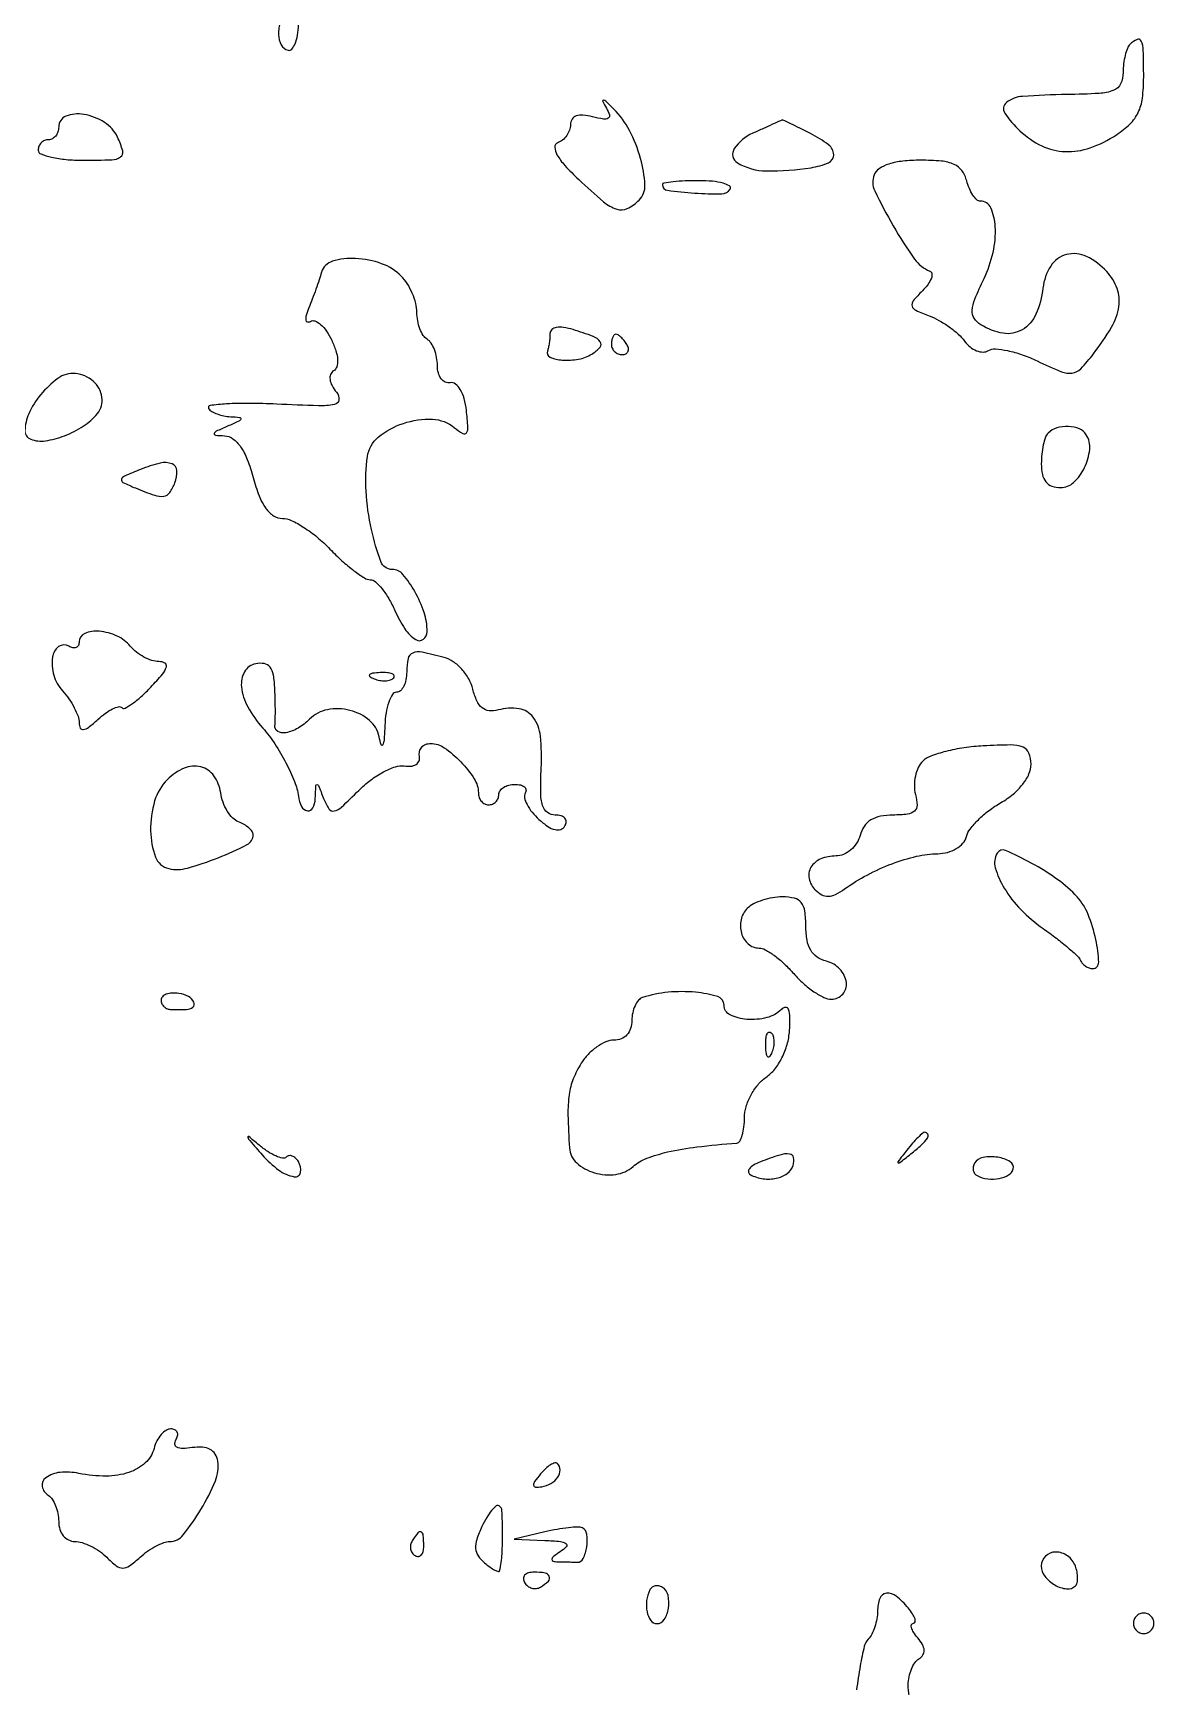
# Model space of a CAD drawing. Extents: x 0 to 5034, y 0 to 2560.
# Drawn here: x 1540.5 to 1650, y 1386.8 to 1548.4 of the extents above; entities that cross this region are included whole.
import ezdxf

# ---------------------------------------------------------------- set-up
doc = ezdxf.new("R2010")
doc.units = 0

msp = doc.modelspace()

# ---------------------------------------------------------------- linework, layer by layer
for points in [[(1565.311092, 1550.75, 0.075757), (1564.670605, 1549.550301, 0.091387), (1564.47131, 1548.290419, 0.118753), (1564.741591, 1547.281635, 0.204076), (1565.412639, 1546.75, 0.289003), (1565.770618, 1546.858896, 0.080417), (1566.092552, 1547.38125, 0.055085), (1566.333609, 1548.213962, 0.032004), (1566.44566, 1549.25, 0.003311), (1566.526162, 1551.417319, 0.171162), (1566.400353, 1551.812063, 0.485018), (1566.14725, 1551.817137, 0.011515)], [(1647.666667, 1547.333333, 0.104892), (1647.409247, 1546.937306, 0.031875), (1647.194065, 1546.250521, 0.030368), (1647.045404, 1545.429775, 0.028903), (1646.993979, 1544.583333, -0.108876), (1646.745426, 1543.470718, -0.192085), (1646.069565, 1542.835301, -0.080398), (1644.660357, 1542.528206, -0.009856), (1641.496637, 1542.419325, 0.013137), (1637.177052, 1542.242284, 0.149256), (1635.598205, 1541.641576, 0.392957), (1635.43019, 1540.613997, 0.058568), (1636.915132, 1538.86444, 0.07644), (1639.0565, 1537.407481, 0.10164), (1641.3366, 1536.844006, 0.095277), (1643.765596, 1537.211839, 0.060014), (1646.344409, 1538.49001, 0.04724), (1647.674116, 1539.55314, 0.090459), (1648.467142, 1540.660421, 0.079904), (1648.874954, 1542.070058, 0.030546), (1649, 1544.11501, 0.006597), (1648.96547, 1546.731796, 0.091852), (1648.76992, 1547.651155, 0.422632), (1648.362694, 1547.813005, 0.091245)], [(1543, 1539.25, -0.078509), (1542.924559, 1538.772497, -0.090584), (1542.70625, 1538.367188, -0.10078), (1542.381381, 1538.096224, -0.124206), (1542, 1538, 0.099038), (1541.618362, 1537.923658, 0.097945), (1541.29375, 1537.70625, 0.097945), (1541.076342, 1537.381638, 0.099038), (1541, 1537, 0.307993), (1541.264225, 1536.611743, 0.038147), (1542.294238, 1536.29375, 0.034416), (1543.71725, 1536.0723, 0.021398), (1545.405915, 1536, 0.007937), (1548.193535, 1536.044253, 0.141052), (1549.040467, 1536.317419, 0.324833), (1549.255241, 1536.905107, 0.04081), (1548.75, 1538.25, 0.141262), (1547.478539, 1539.694996, 0.09941), (1545.448529, 1540.483202, 0.138938), (1543.712721, 1540.302168, 0.30681)], [(1596.515505, 1541.092476, -0.053385), (1596.803701, 1540.427008, -0.341774), (1596.68367, 1540.104837, -0.184461), (1596.223157, 1540.015944, -0.020413), (1595.156372, 1540.248857, 0.040808), (1594.221001, 1540.413475, 0.108203), (1593.550909, 1540.330683, 0.16872), (1593.15132, 1540.012289, 0.141869), (1593, 1539.489714, -0.085766), (1592.906527, 1538.948792, -0.066731), (1592.632812, 1538.417193, -0.06656), (1592.227835, 1537.975159, -0.084303), (1591.75, 1537.696477, 0.324513), (1591.469307, 1537.27124, 0.120062), (1591.681556, 1536.541721, 0.055258), (1592.45733, 1535.483318, 0.018348), (1593.811718, 1534.113144, 0.011766), (1596.227796, 1531.94673, 0.095284), (1597.515, 1531.214088, 0.198346), (1598.549727, 1531.280569, 0.082594), (1599.709729, 1532.109729, 0.21333), (1600.274106, 1533.586509, 0.054284), (1599.845915, 1536.177495, 0.052321), (1598.761347, 1538.918402, 0.076957), (1597.227785, 1541, 0.004722), (1596.448457, 1541.759923, 0.159902), (1596.217924, 1541.870213, 0.602662), (1596.14987, 1541.773904, 0.011441)], [(1610.803822, 1538.640712, 0.141255), (1609.00587, 1537.131143, 0.431192), (1609.319389, 1535.745355, 0.131127), (1612.146075, 1534.952905, 0.042865), (1616.5, 1535.271809, 0.059212), (1618.20729, 1535.757351, 0.307163), (1618.716578, 1536.535707, 0.232392), (1618.223437, 1537.498618, 0.04058), (1616.444427, 1538.61321, 0.004182), (1615.40994, 1539.138974, 0.006684), (1614.516732, 1539.568772, 0.002087), (1613.742368, 1539.924793, 0.246338), (1613.635693, 1539.918781, -0.028572), (1613.528913, 1539.862888, -0.000287), (1612.747858, 1539.509846, -0.000936), (1611.847001, 1539.105303, -0.000607)], [(1622.661244, 1534.559598, 0.206228), (1622.723878, 1533.007993, 0.019731), (1624.534097, 1529.585848, 0.021919), (1626.622406, 1526.326683, 0.149592), (1628.112809, 1525.169643, -0.280847), (1628.311776, 1524.913303, -0.119514), (1628.255216, 1524.464768, -0.06966), (1627.930246, 1523.87334, -0.035983), (1627.376832, 1523.233975, 0.02301), (1626.485953, 1522.257095, 0.24472), (1626.375584, 1521.747688, 0.221923), (1626.72716, 1521.333159, 0.019079), (1628.045039, 1520.787635, -0.038617), (1629.00259, 1520.346733, -0.0276), (1629.999985, 1519.715998, -0.028033), (1630.888732, 1519.004437, -0.052108), (1631.507575, 1518.320528, 0.063921), (1632.047342, 1517.75153, 0.077041), (1632.682378, 1517.379189, 0.090518), (1633.311201, 1517.254346, 0.143222), (1633.837222, 1517.399397, -0.158256), (1634.507991, 1517.563309, -0.033975), (1635.708727, 1517.391447, -0.032312), (1637.133671, 1516.989878, -0.025949), (1638.606569, 1516.382406, 0.012551), (1640.965285, 1515.334822, 0.130531), (1642.007737, 1515.195069, 0.172621), (1642.849891, 1515.620949, 0.025973), (1644.101119, 1517.080233, 0.031886), (1645.851436, 1519.676903, 0.09268), (1646.579436, 1521.705707, 0.129641), (1646.407822, 1523.448485, 0.095177), (1645.395307, 1525.115684, 0.097342), (1643.425497, 1526.585852, 0.176843), (1641.45084, 1526.778041, 0.190671), (1639.920034, 1525.662228, 0.113246), (1639.159767, 1523.50325, -0.07504), (1638.472959, 1520.950769, -0.15753), (1637.12518, 1519.429922, -0.177315), (1635.265861, 1519.087386, -0.099218), (1633.091821, 1519.92209, -0.107338), (1632.448312, 1520.556443, -0.163213), (1632.25191, 1521.309471, -0.080481), (1632.510659, 1522.419286, -0.01335), (1633.401005, 1524.432626, 0.055366), (1634.28133, 1526.982367, 0.06717), (1634.502622, 1529.499527, 0.093722), (1634.064838, 1531.341451, 0.295842), (1633.049244, 1532, -0.191138), (1632.69924, 1532.138871, -0.056409), (1632.319322, 1532.5875, -0.047691), (1631.970404, 1533.234394, -0.035906), (1631.710251, 1534, 0.095321), (1631.241291, 1534.981208, 0.13009), (1630.480285, 1535.591783, 0.082677), (1629.244552, 1535.910547, 0.021872), (1627.200608, 1536, 0.026219), (1625.466629, 1535.90901, 0.050646), (1624.107945, 1535.625011, 0.068434), (1623.154372, 1535.171513, 0.15723)], [(1602, 1533.613499, 0.374035), (1602.481323, 1533.060095, 0.017887), (1605.118843, 1532.78659, 0.018882), (1607.786271, 1532.707079, 0.25781), (1608.603045, 1533.166731, 0.409969), (1608.530355, 1533.484959, 0.075366), (1607.921295, 1533.755227, 0.044643), (1606.888688, 1533.940963, 0.022189), (1605.559017, 1534, 0.01019), (1604.194459, 1533.972186, 0.016855), (1603.045461, 1533.886465, 0.010858), (1602.131949, 1533.767138, 0.370475)], [(1568.678517, 1525.052805, -0.00999), (1568.450005, 1524.321876, -0.004808), (1568.129446, 1523.393886, -0.004765), (1567.77647, 1522.432117, -0.006803), (1567.443515, 1521.585955, 0.024578), (1567.179967, 1520.839348, 0.101401), (1567.138047, 1520.36466, 0.3323), (1567.299374, 1520.193445, 0.183793), (1567.59645, 1520.250592, -0.237216), (1568.040049, 1520.28962, -0.08671), (1568.592374, 1519.950185, -0.062269), (1569.167372, 1519.297728, -0.039286), (1569.671986, 1518.41531, -0.032442), (1570.08403, 1517.371811, -0.062502), (1570.250275, 1516.49016, -0.088847), (1570.172683, 1515.82251, -0.183079), (1569.857039, 1515.411645, 0.162243), (1569.565505, 1515.062374, 0.12879), (1569.507472, 1514.571538, 0.090927), (1569.706037, 1513.972026, 0.047919), (1570.148397, 1513.321192, -0.199241), (1570.373754, 1512.591107, -0.331736), (1569.962638, 1512.135914, -0.056152), (1568.379908, 1512.00357, -0.004757), (1564.289134, 1512.16022, 0.009609), (1561.596239, 1512.237175, 0.01777), (1559.408518, 1512.179877, 0.015006), (1557.785394, 1512.030568, 0.548194), (1557.651195, 1511.75, 0.118567), (1557.948675, 1511.45689, 0.044703), (1558.477626, 1511.199666, 0.041123), (1559.127505, 1511.012035, 0.039354), (1559.809017, 1510.929715, -0.015651), (1560.679582, 1510.86619, -0.479221), (1560.782847, 1510.7061, -0.206801), (1560.585158, 1510.484639, -0.007086), (1559.5, 1510, 0.006558), (1558.39132, 1509.50626, 0.212561), (1558.201468, 1509.289719, 0.475389), (1558.305802, 1509.132742, 0.013906), (1559.211456, 1509.070285, -0.152424), (1560.020614, 1508.780808, -0.081192), (1560.762242, 1508.004699, -0.057403), (1561.426503, 1506.747169, -0.027071), (1562, 1505, 0.025608), (1562.588048, 1503.190664, 0.063551), (1563.245365, 1501.965339, 0.095269), (1563.993522, 1501.252079, 0.14387), (1564.851453, 1501, -0.111874), (1565.725816, 1500.801884, -0.031877), (1566.948889, 1500.11875, -0.030389), (1568.269292, 1499.14818, -0.028054), (1569.5, 1498, 0.017162), (1570.678787, 1496.851251, 0.021945), (1571.843851, 1495.88125, 0.020557), (1572.864631, 1495.168874, 0.14301), (1573.44298, 1495, -0.186427), (1573.941346, 1494.807491, -0.03989), (1574.587897, 1494.11875, -0.036577), (1575.252952, 1493.148627, -0.027785), (1575.839706, 1492, 0.042261), (1576.822786, 1490.205566, 0.101935), (1577.891652, 1489.144012, 0.319817), (1578.62688, 1489.17364, 0.231889), (1579, 1489.9349, 0.080486), (1578.698892, 1491.793348, 0.047895), (1577.788741, 1493.848138, 0.047677), (1576.626721, 1495.517954, 0.220353), (1575.586024, 1496, -0.313659), (1574.47525, 1496.772842, -0.034667), (1573.553768, 1499.909614, -0.03799), (1573.025452, 1503.645633, -0.052148), (1573.159933, 1507.034337, -0.186435), (1574.22661, 1508.930148, -0.092598), (1576.677281, 1510.284867, -0.090225), (1579.51296, 1510.685502, -0.164746), (1581.671227, 1509.857894, 0.037983), (1582.478989, 1509.285126, 0.396833), (1582.841495, 1509.364167, 0.169347), (1582.987556, 1509.902255, 0.010726), (1582.835049, 1511.556971, 0.038191), (1582.615081, 1512.702579, 0.066581), (1582.239921, 1513.592369, 0.095801), (1581.766125, 1514.12932, 0.21685), (1581.25, 1514.25, -0.161377), (1580.774396, 1514.308602, -0.123533), (1580.367188, 1514.643601, -0.095581), (1580.092926, 1515.217244, -0.063936), (1580, 1515.940983, 0.046881), (1579.925923, 1516.729296, 0.046318), (1579.70625, 1517.49335, 0.050262), (1579.383556, 1518.123976, 0.111412), (1579, 1518.5, -0.114387), (1578.616319, 1518.880593, -0.049632), (1578.29375, 1519.527632, -0.045587), (1578.074046, 1520.314801, -0.045298), (1578, 1521.130446, 0.062914), (1577.888538, 1522.012772, 0.039126), (1577.55048, 1523.001232, 0.038764), (1577.055618, 1523.939742, 0.055726), (1576.469718, 1524.673139, 0.110546), (1574.552405, 1525.889134, 0.074214), (1571.997899, 1526.398579, 0.08531), (1569.739197, 1526.12275, 0.254289)], [(1591, 1519.067388, -0.020037), (1590.981694, 1518.610748, -0.016009), (1590.926563, 1518.121236, -0.016298), (1590.846129, 1517.670946, -0.038876), (1590.75, 1517.345329, 0.403146), (1591.000372, 1516.755858, 0.084096), (1592.20431, 1516.46771, 0.061875), (1593.795774, 1516.557675, 0.09365), (1595.087019, 1517.053781, 0.070622), (1595.892134, 1517.724498, 0.362381), (1595.913618, 1518.262918, 0.140921), (1595.217263, 1518.776376, 0.014286), (1593.25, 1519.44316, 0.035302), (1592.327022, 1519.656976, 0.080813), (1591.615, 1519.653981, 0.138627), (1591.171791, 1519.444796, 0.216887)], [(1597, 1518, 0.105053), (1597.081062, 1517.618444, 0.099167), (1597.311086, 1517.29375, 0.09642), (1597.654762, 1517.076123, 0.093332), (1598.059017, 1517, 0.108972), (1598.413961, 1517.078288, 0.182303), (1598.6254, 1517.29375, 0.161196), (1598.656512, 1517.6179, 0.082592), (1598.5, 1518, 0.029505), (1598.231006, 1518.382774, 0.035638), (1597.933975, 1518.70625, 0.038439), (1597.65171, 1518.934461, 0.151918), (1597.440983, 1519, 0.210953), (1597.272352, 1518.92554, 0.081139), (1597.129539, 1518.70625, 0.061769), (1597.032345, 1518.382849, 0.042167)], [(1542.913343, 1514.673668, 0.061399), (1541.248207, 1513.092532, 0.067562), (1540.079174, 1511.20155, 0.095407), (1539.703249, 1509.585454, 0.32187), (1540.268314, 1508.731362, 0.12826), (1541.69725, 1508.575872, 0.055166), (1543.565821, 1509.06687, 0.053106), (1545.407207, 1510.009867, 0.074806), (1546.781187, 1511.236346, 0.213447), (1547.226139, 1512.830786, 0.175732), (1546.377275, 1514.398182, 0.159354), (1544.640613, 1515.153985, 0.184894)], [(1639.666667, 1509.333333, 0.11238), (1639.409196, 1508.924097, 0.029781), (1639.195833, 1508.177083, 0.028659), (1639.049067, 1507.275476, 0.026022), (1639, 1506.333333, 0.052061), (1639.110092, 1505.27886, 0.118306), (1639.451789, 1504.559729, 0.139134), (1640.039671, 1504.14427, 0.084883), (1640.883369, 1504, 0.191542), (1642.158526, 1504.507096, 0.090796), (1643.221769, 1505.957111, 0.088088), (1643.72481, 1507.733981, 0.164905), (1643.392745, 1509.173541, 0.159549), (1642.720019, 1509.741081, 0.085583), (1641.647226, 1509.973789, 0.082201), (1640.513868, 1509.835778, 0.125703)], [(1551, 1505.777577, 0.007336), (1549.416097, 1505.124853, 0.227833), (1549.144381, 1504.813306, 0.362893), (1549.283518, 1504.507534, 0.014107), (1550.5, 1503.965276, 0.013701), (1552.375453, 1503.251397, 0.117072), (1553.263466, 1503.159405, 0.211575), (1553.843927, 1503.512785, 0.060205), (1554.349337, 1504.467975, 0.10309), (1554.543942, 1505.666592, 0.296663), (1554.076073, 1506.320177, 0.155259), (1552.927395, 1506.394563, 0.03322)], [(1545, 1488.940983, -0.110022), (1544.921043, 1488.586502, -0.182842), (1544.704175, 1488.375882, -0.160356), (1544.377772, 1488.346067, -0.081847), (1543.992937, 1488.504365, 0.308758), (1542.997446, 1488.459169, 0.199291), (1542.388541, 1487.427175, 0.107639), (1542.521131, 1485.658502, 0.112037), (1543.378719, 1484.134014, -0.032861), (1543.999179, 1483.35064, -0.031169), (1544.523749, 1482.479185, -0.032685), (1544.888368, 1481.649785, -0.087432), (1545, 1481.016272, 0.109934), (1545.113571, 1480.505974, 0.340182), (1545.407555, 1480.354037, 0.122068), (1545.931093, 1480.588917, 0.017729), (1546.831152, 1481.347194, -0.026919), (1547.568923, 1481.945927, -0.041586), (1548.27076, 1482.371212, -0.049938), (1548.848157, 1482.589781, -0.268024), (1549.160542, 1482.506125, 0.326856), (1549.488981, 1482.455283, 0.033582), (1550.201244, 1482.88746, 0.03166), (1551.068879, 1483.583102, 0.019375), (1552.003704, 1484.503943, 0.01293), (1553.136609, 1485.774135, 0.099031), (1553.521417, 1486.470137, 0.351689), (1553.377012, 1486.843863, 0.132191), (1552.796759, 1487, -0.078944), (1552.111811, 1487.108823, -0.044321), (1551.335065, 1487.440625, -0.042867), (1550.590922, 1487.926011, -0.053656), (1550, 1488.5, 0.111995), (1548.700109, 1489.498501, 0.086208), (1546.966252, 1489.95967, 0.117428), (1545.549338, 1489.751583, 0.306926)], [(1577, 1486, -0.048028), (1576.926307, 1485.234582, -0.068025), (1576.70625, 1484.5875, -0.088204), (1576.381882, 1484.151477, -0.191087), (1576, 1484, 0.259253), (1575.605584, 1483.780758, 0.055008), (1575.253747, 1483.045312, 0.044589), (1574.988713, 1481.995078, 0.029058), (1574.863818, 1480.75, -0.0065), (1574.785589, 1479.32591, -0.099759), (1574.656541, 1478.85364, -0.67689), (1574.502081, 1478.866784, -0.025655), (1574.308149, 1479.644065, 0.170531), (1573.368545, 1481.243957, 0.113702), (1571.46087, 1482.226297, 0.10967), (1569.257157, 1482.293821, 0.150512), (1567.514977, 1481.37212, -0.062469), (1566.382718, 1480.492239, -0.088906), (1565.192281, 1480.046194, -0.1749), (1564.395199, 1480.179036, -0.313713), (1564.118421, 1480.75, 0.034139), (1564.158115, 1481.198111, 0.005025), (1564.16727, 1482.109039, 0.005651), (1564.155081, 1483.187386, 0.004829), (1564.118421, 1484.323324, 0.030814), (1563.976839, 1485.68602, 0.121517), (1563.645409, 1486.454908, 0.188134), (1563.086944, 1486.797338, 0.095482), (1562.25, 1486.787072, 0.214363), (1561.164511, 1486.003932, 0.159434), (1560.856548, 1484.539444, 0.099108), (1561.479613, 1482.570738, 0.054753), (1562.937638, 1480.5, -0.035351), (1564.105597, 1478.97063, -0.025233), (1565.197016, 1477.11246, -0.025475), (1566.040599, 1475.271518, -0.062558), (1566.413633, 1473.833333, 0.087116), (1566.724078, 1472.839007, 0.24064), (1567.302955, 1472.423924, 0.321153), (1567.837077, 1472.696396, 0.11068), (1568.070285, 1473.583333, -0.003001), (1568.125804, 1474.884079, -0.391168), (1568.231044, 1474.987441, -0.314098), (1568.369779, 1474.896938, -0.002516), (1568.883091, 1473.60826, 0.05174), (1569.401926, 1472.605358, 0.314167), (1569.91556, 1472.3995, 0.131369), (1570.630703, 1472.779907, 0.008823), (1572.31149, 1474.402399, -0.034842), (1573.46852, 1475.408509, -0.037946), (1574.722841, 1476.212898, -0.041087), (1575.891088, 1476.723779, -0.124772), (1576.748684, 1476.794139, 0.066323), (1577.407841, 1476.771753, 0.117652), (1577.918893, 1476.94836, 0.155576), (1578.206705, 1477.293437, 0.147016), (1578.25, 1477.75, -0.108271), (1578.258724, 1478.22654, -0.121948), (1578.468535, 1478.632812, -0.117647), (1578.851004, 1478.904234, -0.096033), (1579.345012, 1479, -0.154291), (1580.668432, 1478.581657, -0.047882), (1582.272706, 1477.208233, -0.047984), (1583.593558, 1475.545075, -0.144822), (1584, 1474.171259, 0.084037), (1584.075713, 1473.723964, 0.093099), (1584.29375, 1473.344057, 0.100507), (1584.618563, 1473.090001, 0.116378), (1585, 1473, 0.099038), (1585.381638, 1473.076342, 0.097945), (1585.70625, 1473.29375, 0.097945), (1585.923658, 1473.618362, 0.099038), (1586, 1474, -0.153634), (1586.120018, 1474.381379, -0.097988), (1586.457961, 1474.70625, -0.080552), (1586.962904, 1474.925455, -0.062283), (1587.559017, 1475, -0.055782), (1588.117948, 1474.937448, -0.120452), (1588.502789, 1474.745509, -0.189891), (1588.655252, 1474.461781, -0.169431), (1588.582598, 1474.133647, 0.199468), (1588.509641, 1473.681002, 0.062069), (1588.755857, 1473.022765, 0.051025), (1589.24501, 1472.282442, 0.037365), (1589.924304, 1471.568504, 0.03368), (1590.781917, 1470.891525, 0.089234), (1591.491714, 1470.57208, 0.148872), (1592.047444, 1470.600265, 0.169335), (1592.45974, 1470.934857, 0.132788), (1592.580283, 1471.339481, 0.190287), (1592.453164, 1471.687114, 0.143196), (1592.078858, 1471.921625, 0.068917), (1591.51294, 1472, -0.162891), (1590.745728, 1472.256757, -0.159883), (1590.280554, 1472.925417, -0.071732), (1590.088691, 1474.216555, -0.014006), (1590.144571, 1476.573156, 0.038317), (1590.066653, 1479.704553, 0.134483), (1589.346024, 1481.568941, 0.200206), (1587.979735, 1482.386845, 0.100336), (1585.93465, 1482.27266, -0.08588), (1585.045079, 1482.197366, -0.151077), (1584.367683, 1482.473273, -0.118036), (1583.855423, 1483.148325, -0.042087), (1583.460654, 1484.300744, 0.066295), (1583.057843, 1485.314246, 0.056183), (1582.384951, 1486.250944, 0.058055), (1581.549118, 1486.983466, 0.0856), (1580.665306, 1487.391862, 0.014009), (1578.497692, 1487.90868, 0.143207), (1577.587132, 1487.83711, 0.256956), (1577.131813, 1487.301824, 0.050497)], [(1573.8125, 1485.316886, 0.051402), (1574.359369, 1485.160852, 0.05415), (1574.916927, 1485.123424, 0.060344), (1575.402231, 1485.202593, 0.126455), (1575.729167, 1485.395833, 0.296942), (1575.77538, 1485.614691, 0.208169), (1575.592839, 1485.799335, 0.077125), (1575.112848, 1485.910055, 0.028489), (1574.416667, 1485.921053, 0.018894), (1573.670344, 1485.862007, 0.168741), (1573.37858, 1485.720685, 0.470617), (1573.395823, 1485.538436, 0.054073)], [(1627.422139, 1477.267591, 0.088239), (1626.984837, 1476.647335, 0.055329), (1626.698479, 1475.804535, 0.053411), (1626.596207, 1474.880789, 0.064922), (1626.705651, 1474.017591, -0.055903), (1626.857005, 1472.974438, -0.217608), (1626.611494, 1472.387439, -0.159946), (1625.937197, 1472.079075, -0.027936), (1624.523012, 1472, 0.047446), (1623.27402, 1471.881214, 0.091333), (1622.340682, 1471.517271, 0.106826), (1621.691863, 1470.892139, 0.084039), (1621.289749, 1470, -0.079873), (1620.952852, 1469.235731, -0.072763), (1620.384469, 1468.5875, -0.075754), (1619.678789, 1468.150514, -0.10115), (1618.942386, 1468, 0.096993), (1617.459895, 1467.709687, 0.160103), (1616.496341, 1466.891033, 0.194047), (1616.311476, 1465.78547, 0.142898), (1616.914656, 1464.685344, 0.073568), (1617.551803, 1464.212418, 0.131478), (1618.182654, 1464.064578, 0.107859), (1618.890321, 1464.242373, 0.039783), (1619.777524, 1464.774864, -0.03355), (1621.988317, 1466.139486, -0.030897), (1624.422298, 1467.238606, -0.032363), (1626.811599, 1467.971642, -0.055619), (1628.876308, 1468.224493, 0.06205), (1629.833722, 1468.354217, 0.0693), (1630.692044, 1468.714071, 0.077559), (1631.339055, 1469.248269, 0.118052), (1631.680991, 1469.88811, -0.100262), (1632.046407, 1470.633822, -0.034176), (1632.848718, 1471.541574, -0.032365), (1633.895953, 1472.448911, -0.032064), (1635.054683, 1473.2166, 0.042777), (1636.245886, 1474.043007, 0.053177), (1637.186307, 1475.007974, 0.060784), (1637.796073, 1476.014134, 0.106253), (1638, 1476.962928, 0.093265), (1637.795407, 1478.050225, 0.210882), (1637.214062, 1478.628948, 0.094457), (1636.013591, 1478.846292, 0.011572), (1633.333119, 1478.759438, 0.022636), (1631.455276, 1478.569512, 0.025296), (1629.671681, 1478.21419, 0.025756), (1628.1994, 1477.760817, 0.10803)], [(1553.621378, 1475.47852, 0.12623), (1552.376546, 1473.374567, 0.074611), (1551.983844, 1470.465666, 0.084003), (1552.45846, 1467.892079, 0.256735), (1553.75, 1466.763415, 0.122386), (1555.592028, 1466.814956, 0.027637), (1558.580898, 1467.828023, 0.022536), (1561.411053, 1469.116131, 0.281775), (1562, 1470.078223, 0.157628), (1561.89969, 1470.388505, 0.055814), (1561.582159, 1470.738447, 0.048593), (1561.121872, 1471.070744, 0.040467), (1560.577564, 1471.331862, -0.109286), (1560.008755, 1471.707883, -0.054502), (1559.476747, 1472.393261, -0.050347), (1559.058411, 1473.258019, -0.052185), (1558.827564, 1474.178635, 0.119661), (1558.166219, 1475.83635, 0.178956), (1556.8915, 1476.706267, 0.162469), (1555.256793, 1476.579414, 0.096758)], [(1634.686243, 1468.265877, 0.205652), (1634.504484, 1466.841823, 0.067325), (1635.372382, 1464.862039, 0.05615), (1637.008907, 1462.752436, 0.046663), (1639.172055, 1460.909718, -0.010248), (1640.47088, 1459.957116, -0.013253), (1641.620333, 1459.027954, -0.011), (1642.535195, 1458.212001, -0.105246), (1642.833333, 1457.786122, 0.082584), (1643.024226, 1457.485555, 0.063575), (1643.318568, 1457.230923, 0.06364), (1643.667084, 1457.058643, 0.083189), (1644.017113, 1457, 0.425464), (1644.606722, 1457.612611, 0.043756), (1644.326631, 1459.82884, 0.0426), (1643.568694, 1462.293696, 0.088634), (1642.503793, 1463.9912, 0.053175), (1640.610569, 1465.676853, 0.030216), (1638.010499, 1467.309867, 0.023099), (1635.505495, 1468.532917, 0.378176)], [(1610.278145, 1462.878145, 0.141809), (1609.662623, 1461.76117, 0.128154), (1609.706242, 1460.439907, 0.141299), (1610.372291, 1459.397706, 0.18233), (1611.426653, 1459, -0.129135), (1612.034366, 1458.840385, -0.03057), (1612.921636, 1458.265625, -0.029462), (1613.89184, 1457.456948, -0.025342), (1614.813051, 1456.5, 0.031226), (1615.755997, 1455.543251, 0.033398), (1616.79081, 1454.734375, 0.035485), (1617.766657, 1454.16817, 0.114194), (1618.493387, 1454, 0.211573), (1619.60081, 1454.490561, 0.220736), (1619.955451, 1455.627747, 0.160218), (1619.32378, 1456.935605, 0.137696), (1618, 1457.710251, -0.085218), (1617.090898, 1458.122574, -0.111474), (1616.468756, 1458.786478, -0.091163), (1616.113512, 1459.762454, -0.041839), (1616, 1461.116631, 0.032875), (1615.901581, 1462.611893, 0.136303), (1615.55058, 1463.43659, 0.168561), (1614.87281, 1463.864821, 0.05744), (1613.7, 1464, 0.042874), (1612.737088, 1463.917281, 0.03637), (1611.74608, 1463.670455, 0.037932), (1610.872377, 1463.308621, 0.0794)], [(1553, 1453.911516, 0.108912), (1553.076658, 1453.563763, 0.099759), (1553.29375, 1453.267758, 0.095344), (1553.618216, 1453.069259, 0.089971), (1554, 1453), (1554.853125, 1453), (1555.5, 1453, 0.175747), (1556.111709, 1453.221864, 0.342949), (1556.215729, 1453.700136, 0.160477), (1555.675772, 1454.262761, 0.085705), (1554.75, 1454.566187, 0.04951), (1554.08009, 1454.597554, 0.076606), (1553.514062, 1454.479826, 0.105714), (1553.136689, 1454.238673, 0.200506)], [(1600.04298, 1454.166667, 0.141706), (1599.643608, 1453.898758, 0.066177), (1599.306375, 1453.368229, 0.057689), (1599.077404, 1452.674527, 0.050935), (1599, 1451.916667, -0.078169), (1598.876951, 1451.134405, -0.108072), (1598.520506, 1450.522338, -0.113827), (1597.957478, 1450.135942, -0.093971), (1597.240547, 1450, 0.103343), (1596.463204, 1449.8376, 0.050818), (1595.579123, 1449.339062, 0.047366), (1594.731164, 1448.610708, 0.050459), (1594.055358, 1447.75, 0.047283), (1593.27847, 1446.221751, 0.059371), (1592.874584, 1444.686254, 0.040374), (1592.758473, 1442.683139, 0.010593), (1592.9, 1439.467776, 0.194908), (1593.606851, 1438.005083, 0.113174), (1595.334829, 1437.037937, 0.104664), (1597.429089, 1436.877829, 0.148507), (1599.118533, 1437.646771, -0.089619), (1600.446157, 1438.448415, -0.035425), (1602.495258, 1439.068026, -0.025983), (1605.338891, 1439.558689, -0.01056), (1609.25, 1439.942384, 0.252604), (1609.539062, 1440.128287, 0.053315), (1609.779687, 1440.700793, 0.043866), (1609.945408, 1441.503138, 0.029009), (1610, 1442.443296, -0.073345), (1610.153972, 1443.487292, -0.049728), (1610.61422, 1444.599909, -0.04933), (1611.291449, 1445.610973, -0.06786), (1612.093351, 1446.352832, 0.072208), (1612.949447, 1447.15869, 0.050877), (1613.663631, 1448.273442, 0.048631), (1614.167936, 1449.570065, 0.051201), (1614.401204, 1450.917389, 0.017568), (1614.447051, 1452.265759, 0.090641), (1614.312498, 1452.997162, 0.32589), (1614.016978, 1453.189936, 0.185414), (1613.607853, 1453.007853, -0.135074), (1612.182867, 1452.197862, -0.081), (1610.23034, 1452.028143, -0.096585), (1608.59024, 1452.477672, -0.285041), (1608, 1453.428911, 0.330944), (1607.383662, 1454.258106, 0.050029), (1605.225047, 1454.678686, 0.046539), (1602.542819, 1454.677191, 0.053995)], [(1612.683114, 1448.8125, -0.054073), (1612.461564, 1448.395823, -0.470617), (1612.279315, 1448.37858, -0.168741), (1612.137993, 1448.670344, -0.018894), (1612.078947, 1449.416667, -0.028489), (1612.089945, 1450.112848, -0.077125), (1612.200665, 1450.592839, -0.208169), (1612.385309, 1450.77538, -0.296942), (1612.604167, 1450.729167, -0.126455), (1612.797407, 1450.402231, -0.060344), (1612.876576, 1449.916927, -0.05415), (1612.839148, 1449.359369, -0.051402)], [(1562.89536, 1438.773666, 0.052688), (1564.497984, 1437.304315, 0.114874), (1566.01968, 1436.646521, 0.417565), (1566.624157, 1437.070658, 0.182336), (1566.416176, 1438.135629, 0.066773), (1566.138095, 1438.474681, 0.101201), (1565.813751, 1438.673007, 0.129607), (1565.49632, 1438.701435, 0.15547), (1565.231016, 1438.564349, -0.255762), (1564.874333, 1438.460001, -0.050444), (1564.218024, 1438.675298, -0.042177), (1563.419794, 1439.113538, -0.027853), (1562.581152, 1439.740664, 0.005685), (1561.567166, 1440.571432, 0.744544), (1561.479283, 1440.510665, 0.10041), (1561.669143, 1440.174656, 0.002252)], [(1625.872445, 1439.25, 0.001576), (1624.99236, 1438.120493, 0.377591), (1625, 1438, 0.377591), (1625.120493, 1437.99236, 0.001576), (1626.25, 1438.872445, 0.017685), (1627.306759, 1439.76332, 0.065617), (1627.869516, 1440.426111, 0.241985), (1627.90695, 1440.806605, 0.307699), (1627.622445, 1441, 0.184603), (1627.410139, 1440.91885, 0.013803), (1626.952641, 1440.485938, 0.017649), (1626.425681, 1439.920402, 0.012436)], [(1611.566376, 1438.102217, 0.036781), (1610.888082, 1437.777258, 0.093681), (1610.475007, 1437.424272, 0.207582), (1610.388578, 1437.10893, 0.2415), (1610.566376, 1436.857637, 0.084935), (1611.815148, 1436.455358, 0.088311), (1613.109003, 1436.499347, 0.101663), (1614.164867, 1436.961752, 0.159747), (1614.75, 1437.75, 0.13058), (1614.797411, 1438.512976, 0.326674), (1614.408611, 1438.869183, 0.105936), (1613.442397, 1438.77136, 0.015317)], [(1632.487659, 1437.980032, 0.086456), (1632.347192, 1437.629461, 0.102024), (1632.345313, 1437.272696, 0.11056), (1632.481778, 1436.965717, 0.11748), (1632.733688, 1436.754232, 0.085984), (1633.764165, 1436.443417, 0.076224), (1634.8851, 1436.477903, 0.087776), (1635.803236, 1436.82141, 0.194412), (1636.25, 1437.404671, 0.34024), (1635.96037, 1438.116771, 0.094491), (1634.74709, 1438.546191, 0.079865), (1633.313066, 1438.535234, 0.215807)], [(1552.313926, 1410.092454, -0.14521), (1551.460211, 1408.681652, -0.104807), (1549.863517, 1407.747495, -0.080743), (1547.635685, 1407.389408, -0.048946), (1544.972594, 1407.655481, 0.073043), (1543.13605, 1407.750274, 0.13285), (1541.738646, 1407.226821, 0.289717), (1541.394097, 1406.374686, 0.212481), (1541.983688, 1405.510081, -0.110089), (1542.373446, 1405.12997, -0.050526), (1542.701458, 1404.496311, -0.046638), (1542.924701, 1403.730041, -0.047606), (1543, 1402.940983, 0.07633), (1543.116017, 1402.185443, 0.094237), (1543.452401, 1401.558793, 0.105023), (1543.961036, 1401.146681, 0.118467), (1544.571429, 1401, -0.077064), (1545.284847, 1400.889386, -0.038248), (1546.135806, 1400.545444, -0.036803), (1546.982254, 1400.04478, -0.044451), (1547.690283, 1399.452574, 0.030939), (1548.629234, 1398.623152, 0.166946), (1549.263956, 1398.405148, 0.158187), (1549.918109, 1398.617417, 0.027011), (1550.947595, 1399.452574, -0.030928), (1551.68939, 1400.044777, -0.030292), (1552.503577, 1400.545444, -0.031753), (1553.270428, 1400.894608, -0.091198), (1553.843439, 1401, 0.227878), (1555.165618, 1401.635597, 0.033729), (1556.903254, 1404.136894, 0.03637), (1558.308328, 1406.923531, 0.137121), (1558.543576, 1408.845918, 0.102579), (1558.285959, 1409.540391, 0.132163), (1557.789204, 1410.00162, 0.106755), (1557.038709, 1410.21161, 0.051546), (1556.036826, 1410.168623, -0.03064), (1555.113514, 1410.090307, -0.116728), (1554.551745, 1410.209484, -0.266879), (1554.349951, 1410.499599, -0.161307), (1554.449706, 1410.918623, 0.083285), (1554.618277, 1411.331781, 0.161964), (1554.583126, 1411.682346, 0.181794), (1554.352179, 1411.915456, 0.108017), (1553.965397, 1412, 0.144371), (1553.487506, 1411.859076, 0.071045), (1553.004815, 1411.439658, 0.061336), (1552.590339, 1410.822033, 0.053239)], [(1590.086693, 1407.604459, 0.015839), (1589.501728, 1406.85237, 0.180681), (1589.402483, 1406.496362, 0.378117), (1589.587372, 1406.319873, 0.046255), (1590.194193, 1406.352238, 0.094672), (1591.097475, 1406.666194, 0.113209), (1591.755961, 1407.278101, 0.148136), (1591.978316, 1407.990705, 0.201077), (1591.725834, 1408.607499, 0.271866), (1591.471277, 1408.67372, 0.068292), (1591.062493, 1408.4947, 0.050816), (1590.577833, 1408.125732, 0.03147)], [(1584.34274, 1402.446514, 0.030583), (1583.844727, 1401.198885, 0.098772), (1583.736839, 1400.317016, 0.129722), (1583.984751, 1399.600664, 0.071847), (1584.609128, 1398.909432, 0.017686), (1585.148615, 1398.493015, 0.03345), (1585.615296, 1398.203598, 0.044374), (1585.960324, 1398.057907, 0.442646), (1586.081242, 1398.127555, 0.037851), (1586.312858, 1399.781895, 0.018275), (1586.370407, 1401.921507, 0.010288), (1586.30752, 1404.001226, 0.246418), (1586.019833, 1404.487742, 0.322845), (1585.734263, 1404.467436, 0.046901), (1585.299235, 1404.029013, 0.03857), (1584.813662, 1403.335266, 0.023164)], [(1577.542705, 1401.069098, 0.090093), (1577.387618, 1400.673795, 0.095385), (1577.385962, 1400.257398, 0.099739), (1577.536973, 1399.88478, 0.108766), (1577.817021, 1399.613087, 0.158515), (1578.139071, 1399.534562, 0.191218), (1578.417083, 1399.669932, 0.126631), (1578.605052, 1400.024148, 0.059057), (1578.666667, 1400.543989, 0.019984), (1578.623697, 1401.618676, 0.269722), (1578.40792, 1401.929499, 0.350126), (1578.086603, 1401.852054, 0.02679)], [(1590.5, 1401.939923), (1587.5, 1401.23663), (1590.5, 1401.103002, -0.011496), (1592.013792, 1401.000659, -0.136731), (1592.557965, 1400.794418, -0.452815), (1592.584926, 1400.483011, -0.058326), (1592, 1400, 0.021149), (1591.378141, 1399.559769, 0.167501), (1591.1875, 1399.269141, 0.405416), (1591.295085, 1399.081977, 0.066727), (1591.75, 1399.015313, -0.001321), (1592.278967, 1399.007435, -0.001139), (1592.834715, 1398.996422, -0.001147), (1593.338749, 1398.984128, -0.003325), (1593.687328, 1398.972506, 0.307428), (1594.253884, 1399.324979, 0.069386), (1594.583328, 1400.474131, 0.066321), (1594.593461, 1401.710067, 0.25237), (1594.160933, 1402.317637, 0.124821), (1593.740853, 1402.406892, 0.015954), (1592.812899, 1402.340985, 0.017863), (1591.697133, 1402.185417, 0.014005)], [(1639, 1398.606989, 0.166945), (1639.345588, 1397.6008, 0.095783), (1640.322224, 1396.747442, 0.104344), (1641.475802, 1396.366162, 0.228002), (1642.333333, 1396.666667, 0.144015), (1642.498236, 1396.968997, 0.054566), (1642.548781, 1397.452084, 0.048251), (1642.49089, 1398.022153, 0.042219), (1642.32411, 1398.597766, 0.146107), (1641.560823, 1399.588249, 0.156585), (1640.400611, 1399.964279, 0.194016), (1639.410382, 1399.568199, 0.20454)], [(1588.510081, 1396.983688, 0.090427), (1588.820631, 1396.639411, 0.095498), (1589.22714, 1396.434921, 0.099685), (1589.665803, 1396.401101, 0.108373), (1590.069098, 1396.542705, 0.050477), (1590.838655, 1397.13314, 0.315493), (1590.933879, 1397.592818, 0.25701), (1590.519563, 1397.914842, 0.039415), (1589.440983, 1398, 0.067432), (1588.890269, 1397.925389, 0.140899), (1588.524436, 1397.701458, 0.190788), (1588.397824, 1397.36964, 0.136093)], [(1600.754232, 1396.266312, 0.084697), (1600.436116, 1395.221291, 0.082939), (1600.479003, 1394.121909, 0.104464), (1600.84371, 1393.288862, 0.234312), (1601.437328, 1392.972506, 0.26629), (1602.162879, 1393.360605, 0.1021), (1602.575922, 1394.472687, 0.093314), (1602.533019, 1395.735512, 0.201974), (1601.980032, 1396.512341, 0.086456), (1601.629461, 1396.652808, 0.102024), (1601.272696, 1396.654687, 0.11056), (1600.965717, 1396.518222, 0.11748)], [(1648, 1393, 0.099038), (1648.076342, 1392.618362, 0.097945), (1648.29375, 1392.29375, 0.097945), (1648.618362, 1392.076342, 0.099038), (1649, 1392, 0.099038), (1649.381638, 1392.076342, 0.097945), (1649.70625, 1392.29375, 0.097945), (1649.923658, 1392.618362, 0.099038), (1650, 1393, 0.099038), (1649.923658, 1393.381638, 0.097945), (1649.70625, 1393.70625, 0.097945), (1649.381638, 1393.923658, 0.099038), (1649, 1394, 0.099038), (1648.618362, 1393.923658, 0.097945), (1648.29375, 1393.70625, 0.097945), (1648.076342, 1393.381638, 0.099038)]]:
    msp.add_lwpolyline(points, format="xyb", close=True)
msp.add_lwpolyline([(1626.297129, 1384.86802, -0.069736), (1626, 1386.988036, -0.050181), (1626.077728, 1387.760566, -0.047706), (1626.308014, 1388.515987, -0.051354), (1626.646611, 1389.144946, -0.105578), (1627.048558, 1389.530011, 0.110253), (1627.435208, 1389.907337, 0.160707), (1627.556329, 1390.36394, 0.115588), (1627.391203, 1390.918193, 0.043282), (1626.926114, 1391.589028, -0.029788), (1626.52816, 1392.131217, -0.070194), (1626.317904, 1392.585527, -0.157961), (1626.323696, 1392.874478, -0.319617), (1626.5, 1393, 0.341777), (1626.670922, 1393.132287, 0.144806), (1626.660392, 1393.440625, 0.064878), (1626.426283, 1393.92363, 0.027963), (1626, 1394.5, 0.051199), (1624.830287, 1395.647389, 0.195724), (1623.870227, 1395.930638, 0.284423), (1623.226949, 1395.437667, 0.090926), (1623, 1394.2, -0.044174), (1622.932824, 1393.441125, -0.035934), (1622.732069, 1392.649688, -0.037225), (1622.437769, 1391.943133, -0.074126), (1622.087893, 1391.45, 0.133848), (1621.706748, 1390.750551, 0.012965), (1621.306352, 1388.842949, 0.01573), (1620.953832, 1386.502633, 0.011805)], format="xyb")

doc.saveas('drawing.dxf')
